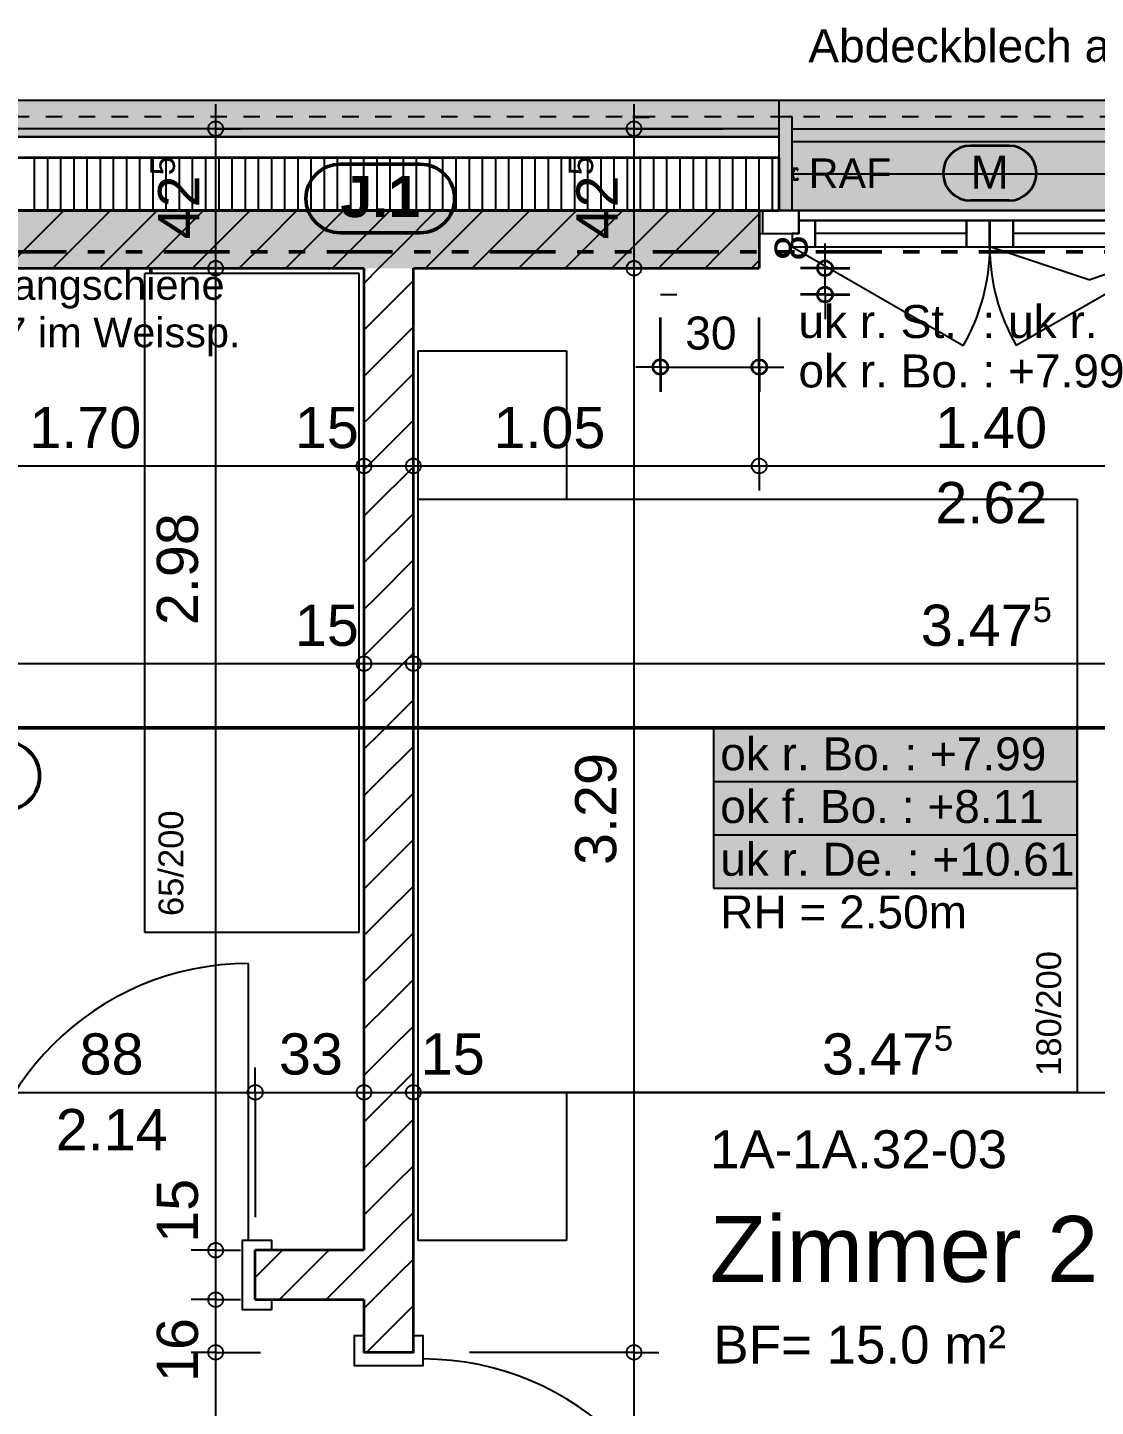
# Model space of a CAD drawing. Header units: centimetres. Extents: x 0.3 to 84.3, y 0.3 to 59.7.
# Drawn here: x 53.79 to 60.28, y 41.04 to 49.41 of the extents above; entities that cross this region are included whole.
import ezdxf

# ---------------------------------------------------------------- set-up
doc = ezdxf.new("R2010")
doc.units = ezdxf.units.CM
for name, pattern in [('AUSGEZOGEN', [0]), ('LINIE_17', [0.05, 0, -0.05]), ('LINIE_23', [0.79, 0.4, -0.13, 0, -0.13, 0, -0.13]), ('PHANTOM', [63.5, 31.75, -6.35, 6.35, -6.35, 6.35, -6.35]), ('PUNKT', [6.35, 0, -6.35]), ('RAND', [44.45, 12.7, -6.35, 12.7, -6.35, 0, -6.35]), ('STRICHPUNKT', [25.4, 12.7, -6.35, 0, -6.35]), ('VERDECKT', [9.525, 6.35, -3.175])]:
    doc.linetypes.add(name, pattern=pattern)
for name, color, linetype, lineweight in [('Allgemein', 7, 'AUSGEZOGEN', 35), ('Bauachsen grob', 7, 'RAND', 25), ('Daemmung', 7, 'AUSGEZOGEN', 35), ('Fenster', 7, 'AUSGEZOGEN', 35), ('Fuellflaeche tragende Wände MW', 7, 'AUSGEZOGEN', 25), ('Holz Fassadenverkleidung', 7, 'AUSGEZOGEN', 35), ('Holzgelaender', 7, 'AUSGEZOGEN', 50), ('Konstruktion oben', 7, 'VERDECKT', 25), ('Oeffnungsrichtung Fenster', 7, 'AUSGEZOGEN', 25), ('Raumbezeichnung', 7, 'AUSGEZOGEN', 35), ('Rolladen', 7, 'AUSGEZOGEN', 25), ('Schnittbegrenzung', 7, 'AUSGEZOGEN', 25), ('Spengler', 7, 'AUSGEZOGEN', 35), ('Text Koten', 7, 'AUSGEZOGEN', 50), ('Text Werkplan Ausfuehrung', 7, 'AUSGEZOGEN', 50), ('Tuerzarge', 7, 'AUSGEZOGEN', 25), ('Unterkonstruktion', 7, 'AUSGEZOGEN', 35), ('Vorhangbrett', 7, 'AUSGEZOGEN', 25), ('Wand Mauerwerk tragend', 7, 'AUSGEZOGEN', 35), ('Werkplan- Ausfuehrungsmasse', 7, 'AUSGEZOGEN', 25)]:
    doc.layers.add(name, color=color, linetype=linetype, lineweight=lineweight)
doc.layers.add('Elektro Text', color=7, linetype='AUSGEZOGEN', lineweight=35, true_color=0x656565)
doc.layers.add('Moebel', color=7, linetype='AUSGEZOGEN', lineweight=25, true_color=0xababab)
doc.styles.add('ARIAL', font='ARIAL.TTF')

msp = doc.modelspace()

# ---------------------------------------------------------------- hatches: boundary and pattern name
at = {"layer": 'Allgemein', "linetype": 'AUSGEZOGEN', "lineweight": 25}
h = msp.add_hatch(color=32, dxfattribs=at)
h.paths.add_polyline_path([(52.316, 48.7477), (58.356, 48.7477), (58.356, 48.7957), (52.316, 48.7957)])
h.paths.add_polyline_path([(48.086, 48.7477), (49.756, 48.7477), (49.756, 48.7957), (48.086, 48.7957)])
h.paths.add_polyline_path([(60.916, 48.7477), (63.932, 48.7477), (63.932, 48.7957), (60.916, 48.7957)])
msp.add_hatch(color=32, dxfattribs=at).paths.add_polyline_path([(58.356, 48.6197), (58.356, 48.2997), (58.436, 48.2997), (58.436, 48.6197), (58.436, 48.6997), (58.436, 48.7477), (58.436, 48.7957), (58.436, 48.8677), (58.356, 48.8677), (58.356, 48.7957), (58.356, 48.7477), (58.356, 48.6997)])
at = {"layer": 'Fuellflaeche tragende Wände MW', "linetype": 'AUSGEZOGEN', "lineweight": 25}
msp.add_hatch(color=254, dxfattribs=at).paths.add_polyline_path([(52.436, 48.2997), (52.436, 47.9497), (58.236, 47.9497), (58.236, 48.2997)])
at = {"layer": 'Holzgelaender', "linetype": 'AUSGEZOGEN', "lineweight": 25, "true_color": 0xf1f1f1}
msp.add_hatch(color=7, dxfattribs=at).paths.add_polyline_path([(58.436, 48.7157), (60.836, 48.7157), (60.836, 48.7957), (58.436, 48.7957)])
at = {"layer": 'Spengler', "linetype": 'AUSGEZOGEN', "lineweight": 25, "true_color": 0xfafafa}
for points in [[(58.356, 48.9677), (52.316, 48.9677), (52.316, 48.7957), (58.356, 48.7957)], [(58.356, 48.9677), (58.356, 48.8677), (58.436, 48.8677), (58.436, 48.2997), (60.836, 48.2997), (60.836, 48.8677), (60.916, 48.8677), (60.916, 48.9677)]]:
    msp.add_hatch(color=7, dxfattribs=at).paths.add_polyline_path(points)
at = {"layer": 'Text Koten', "linetype": 'AUSGEZOGEN', "lineweight": 25, "true_color": 0xf1f1f1}
msp.add_hatch(color=7, dxfattribs=at).paths.add_polyline_path([(57.9593, 45.1597), (57.9593, 44.1864), (60.166, 44.1864), (60.166, 45.1597)])

# ---------------------------------------------------------------- linework, layer by layer
at = {"layer": 'Allgemein', "color": 7, "linetype": 'AUSGEZOGEN', "lineweight": 25}
for p, q in [((58.356, 48.7957), (52.316, 48.7957)), ((58.436, 48.8677), (58.356, 48.8677)), ((58.356, 48.8677), (58.356, 48.7957)), ((58.436, 48.7957), (58.436, 48.8677)), ((58.436, 48.7477), (58.436, 48.7957)), ((52.316, 48.7477), (58.356, 48.7477)), ((58.356, 48.7477), (58.356, 48.6997)), ((58.436, 48.6997), (58.436, 48.7477)), ((58.356, 48.6997), (58.356, 48.6197)), ((58.436, 48.6197), (58.436, 48.6997)), ((58.356, 48.6197), (58.356, 48.2997)), ((58.436, 48.2997), (58.436, 48.6197)), ((58.356, 48.2997), (58.436, 48.2997))]:
    msp.add_line(p, q, dxfattribs=at)
at = {"layer": 'Bauachsen grob', "color": 32, "linetype": 'LINIE_23', "lineweight": 50, "true_color": 0xc36e14}
msp.add_line((22.94, 48.0497), (73.132, 48.0497), dxfattribs=at)
at = {"layer": 'Daemmung', "color": 7, "linetype": 'AUSGEZOGEN', "lineweight": 35}
for p, q in [((58.356, 48.6197), (52.316, 48.6197)), ((58.356, 48.6197), (58.356, 48.2997)), ((52.436, 48.2997), (58.236, 48.2997)), ((58.236, 48.2997), (58.356, 48.2997))]:
    msp.add_line(p, q, dxfattribs=at)
at = {"layer": 'Daemmung', "color": 7, "linetype": 'AUSGEZOGEN', "lineweight": 25}
for points in [[(53.836, 48.2997), (53.836, 48.2997), (53.836, 48.2997), (53.836, 48.6197), (53.836, 48.6197)], [(53.916, 48.2997), (53.916, 48.2997), (53.916, 48.2997), (53.916, 48.6197), (53.916, 48.6197)], [(53.916, 48.2997), (53.916, 48.2997), (53.916, 48.2997), (53.916, 48.6197), (53.916, 48.6197)], [(53.996, 48.2997), (53.996, 48.2997), (53.996, 48.2997), (53.996, 48.6197), (53.996, 48.6197)], [(54.076, 48.2997), (54.076, 48.2997), (54.076, 48.2997), (54.076, 48.6197), (54.076, 48.6197)], [(54.156, 48.2997), (54.156, 48.2997), (54.156, 48.2997), (54.156, 48.6197), (54.156, 48.6197)], [(54.236, 48.2997), (54.236, 48.2997), (54.236, 48.2997), (54.236, 48.6197), (54.236, 48.6197)], [(54.236, 48.2997), (54.236, 48.2997), (54.236, 48.2997), (54.236, 48.6197), (54.236, 48.6197)], [(54.316, 48.2997), (54.316, 48.2997), (54.316, 48.2997), (54.316, 48.6197), (54.316, 48.6197)], [(54.396, 48.2997), (54.396, 48.2997), (54.396, 48.2997), (54.396, 48.6197), (54.396, 48.6197)], [(54.476, 48.2997), (54.476, 48.2997), (54.476, 48.2997), (54.476, 48.6197), (54.476, 48.6197)], [(54.556, 48.2997), (54.556, 48.2997), (54.556, 48.2997), (54.556, 48.6197), (54.556, 48.6197)], [(54.556, 48.2997), (54.556, 48.2997), (54.556, 48.2997), (54.556, 48.6197), (54.556, 48.6197)], [(54.636, 48.2997), (54.636, 48.2997), (54.636, 48.2997), (54.636, 48.6197), (54.636, 48.6197)], [(54.716, 48.2997), (54.716, 48.2997), (54.716, 48.2997), (54.716, 48.6197), (54.716, 48.6197)], [(54.796, 48.2997), (54.796, 48.2997), (54.796, 48.2997), (54.796, 48.6197), (54.796, 48.6197)], [(54.876, 48.2997), (54.876, 48.2997), (54.876, 48.2997), (54.876, 48.6197), (54.876, 48.6197)], [(54.876, 48.2997), (54.876, 48.2997), (54.876, 48.2997), (54.876, 48.6197), (54.876, 48.6197)], [(54.956, 48.2997), (54.956, 48.2997), (54.956, 48.2997), (54.956, 48.6197), (54.956, 48.6197)], [(55.036, 48.2997), (55.036, 48.2997), (55.036, 48.2997), (55.036, 48.6197), (55.036, 48.6197)], [(55.116, 48.2997), (55.116, 48.2997), (55.116, 48.2997), (55.116, 48.6197), (55.116, 48.6197)], [(55.196, 48.2997), (55.196, 48.2997), (55.196, 48.2997), (55.196, 48.6197), (55.196, 48.6197)], [(55.196, 48.2997), (55.196, 48.2997), (55.196, 48.2997), (55.196, 48.6197), (55.196, 48.6197)], [(55.276, 48.2997), (55.276, 48.2997), (55.276, 48.2997), (55.276, 48.6197), (55.276, 48.6197)], [(55.356, 48.2997), (55.356, 48.2997), (55.356, 48.2997), (55.356, 48.6197), (55.356, 48.6197)], [(55.436, 48.2997), (55.436, 48.2997), (55.436, 48.2997), (55.436, 48.6197), (55.436, 48.6197)], [(55.516, 48.2997), (55.516, 48.2997), (55.516, 48.2997), (55.516, 48.6197), (55.516, 48.6197)], [(55.516, 48.2997), (55.516, 48.2997), (55.516, 48.2997), (55.516, 48.6197), (55.516, 48.6197)], [(55.596, 48.2997), (55.596, 48.2997), (55.596, 48.2997), (55.596, 48.6197), (55.596, 48.6197)], [(55.676, 48.2997), (55.676, 48.2997), (55.676, 48.2997), (55.676, 48.6197), (55.676, 48.6197)], [(55.756, 48.2997), (55.756, 48.2997), (55.756, 48.2997), (55.756, 48.6197), (55.756, 48.6197)], [(55.836, 48.2997), (55.836, 48.2997), (55.836, 48.2997), (55.836, 48.6197), (55.836, 48.6197)], [(55.836, 48.2997), (55.836, 48.2997), (55.836, 48.2997), (55.836, 48.6197), (55.836, 48.6197)], [(55.916, 48.2997), (55.916, 48.2997), (55.916, 48.2997), (55.916, 48.6197), (55.916, 48.6197)], [(55.996, 48.2997), (55.996, 48.2997), (55.996, 48.2997), (55.996, 48.6197), (55.996, 48.6197)], [(56.076, 48.2997), (56.076, 48.2997), (56.076, 48.2997), (56.076, 48.6197), (56.076, 48.6197)], [(56.156, 48.2997), (56.156, 48.2997), (56.156, 48.2997), (56.156, 48.6197), (56.156, 48.6197)], [(56.156, 48.2997), (56.156, 48.2997), (56.156, 48.2997), (56.156, 48.6197), (56.156, 48.6197)], [(56.236, 48.2997), (56.236, 48.2997), (56.236, 48.2997), (56.236, 48.6197), (56.236, 48.6197)], [(56.316, 48.2997), (56.316, 48.2997), (56.316, 48.2997), (56.316, 48.6197), (56.316, 48.6197)], [(56.396, 48.2997), (56.396, 48.2997), (56.396, 48.2997), (56.396, 48.6197), (56.396, 48.6197)], [(56.476, 48.2997), (56.476, 48.2997), (56.476, 48.2997), (56.476, 48.6197), (56.476, 48.6197)], [(56.476, 48.2997), (56.476, 48.2997), (56.476, 48.2997), (56.476, 48.6197), (56.476, 48.6197)], [(56.556, 48.2997), (56.556, 48.2997), (56.556, 48.2997), (56.556, 48.6197), (56.556, 48.6197)], [(56.636, 48.2997), (56.636, 48.2997), (56.636, 48.2997), (56.636, 48.6197), (56.636, 48.6197)], [(56.716, 48.2997), (56.716, 48.2997), (56.716, 48.2997), (56.716, 48.6197), (56.716, 48.6197)], [(56.796, 48.2997), (56.796, 48.2997), (56.796, 48.2997), (56.796, 48.6197), (56.796, 48.6197)], [(56.796, 48.2997), (56.796, 48.2997), (56.796, 48.2997), (56.796, 48.6197), (56.796, 48.6197)], [(56.876, 48.2997), (56.876, 48.2997), (56.876, 48.2997), (56.876, 48.6197), (56.876, 48.6197)], [(56.956, 48.2997), (56.956, 48.2997), (56.956, 48.2997), (56.956, 48.6197), (56.956, 48.6197)], [(57.036, 48.2997), (57.036, 48.2997), (57.036, 48.2997), (57.036, 48.6197), (57.036, 48.6197)], [(57.116, 48.2997), (57.116, 48.2997), (57.116, 48.2997), (57.116, 48.6197), (57.116, 48.6197)], [(57.116, 48.2997), (57.116, 48.2997), (57.116, 48.2997), (57.116, 48.6197), (57.116, 48.6197)], [(57.196, 48.2997), (57.196, 48.2997), (57.196, 48.2997), (57.196, 48.6197), (57.196, 48.6197)], [(57.276, 48.2997), (57.276, 48.2997), (57.276, 48.2997), (57.276, 48.6197), (57.276, 48.6197)], [(57.356, 48.2997), (57.356, 48.2997), (57.356, 48.2997), (57.356, 48.6197), (57.356, 48.6197)], [(57.436, 48.2997), (57.436, 48.2997), (57.436, 48.2997), (57.436, 48.6197), (57.436, 48.6197)], [(57.436, 48.2997), (57.436, 48.2997), (57.436, 48.2997), (57.436, 48.6197), (57.436, 48.6197)], [(57.516, 48.2997), (57.516, 48.2997), (57.516, 48.2997), (57.516, 48.6197), (57.516, 48.6197)], [(57.596, 48.2997), (57.596, 48.2997), (57.596, 48.2997), (57.596, 48.6197), (57.596, 48.6197)], [(57.676, 48.2997), (57.676, 48.2997), (57.676, 48.2997), (57.676, 48.6197), (57.676, 48.6197)], [(57.756, 48.2997), (57.756, 48.2997), (57.756, 48.2997), (57.756, 48.6197), (57.756, 48.6197)], [(57.756, 48.2997), (57.756, 48.2997), (57.756, 48.2997), (57.756, 48.6197), (57.756, 48.6197)], [(57.836, 48.2997), (57.836, 48.2997), (57.836, 48.2997), (57.836, 48.6197), (57.836, 48.6197)], [(57.916, 48.2997), (57.916, 48.2997), (57.916, 48.2997), (57.916, 48.6197), (57.916, 48.6197)], [(57.996, 48.2997), (57.996, 48.2997), (57.996, 48.2997), (57.996, 48.6197), (57.996, 48.6197)], [(58.076, 48.2997), (58.076, 48.2997), (58.076, 48.2997), (58.076, 48.6197), (58.076, 48.6197)], [(58.076, 48.2997), (58.076, 48.2997), (58.076, 48.2997), (58.076, 48.6197), (58.076, 48.6197)], [(58.156, 48.2997), (58.156, 48.2997), (58.156, 48.2997), (58.156, 48.6197), (58.156, 48.6197)], [(58.236, 48.2997), (58.236, 48.2997), (58.236, 48.2997), (58.236, 48.6197), (58.236, 48.6197)], [(58.316, 48.2997), (58.316, 48.2997), (58.316, 48.2997), (58.316, 48.6197), (58.316, 48.6197)]]:
    msp.add_lwpolyline(points, dxfattribs=at)
at = {"layer": 'Elektro Text', "color": 40, "linetype": 'AUSGEZOGEN', "lineweight": 35}
for p, q in [((59.7521, 48.6931), (59.5193, 48.6931)), ((59.7521, 48.3597), (59.5193, 48.3597))]:
    msp.add_line(p, q, dxfattribs=at)
for centre, start, end in [((59.5193, 48.5264), 90, 270), ((59.7521, 48.5264), 270, 90)]:
    msp.add_arc(centre, 0.1667, start, end, dxfattribs=at)
at = {"layer": 'Fenster', "color": 7, "linetype": 'AUSGEZOGEN', "lineweight": 25}
for p, q in [((59.495, 48.1597), (58.576, 48.1597)), ((60.696, 48.1597), (59.777, 48.1597))]:
    msp.add_line(p, q, dxfattribs=at)
for points in [[(60.916, 48.2997), (60.916, 48.9677), (58.356, 48.9677), (58.356, 48.2997), (60.916, 48.2997)], [(58.476, 48.2997), (58.256, 48.2997), (58.256, 48.1597), (58.476, 48.1597), (58.476, 48.2997)], [(58.476, 48.2397), (59.635, 48.2397), (59.635, 48.1597), (59.637, 48.1597), (59.637, 48.2397), (60.796, 48.2397), (60.796, 48.2997), (58.476, 48.2997), (58.476, 48.2397)], [(58.576, 48.2397), (58.476, 48.2397), (58.476, 48.1597), (58.436, 48.1597), (58.436, 48.0797), (58.576, 48.0797), (58.576, 48.2397)], [(59.495, 48.2397), (58.576, 48.2397), (58.576, 48.0797), (59.495, 48.0797), (59.495, 48.2397)], [(59.635, 48.1597), (59.635, 48.2397), (59.495, 48.2397), (59.495, 48.0797), (59.635, 48.0797), (59.635, 48.1597)], [(59.777, 48.2397), (59.637, 48.2397), (59.637, 48.1597), (59.637, 48.0797), (59.777, 48.0797), (59.777, 48.2397)], [(60.696, 48.2397), (59.777, 48.2397), (59.777, 48.0797), (60.696, 48.0797), (60.696, 48.2397)]]:
    msp.add_lwpolyline(points, dxfattribs=at)
at = {"layer": 'Holz Fassadenverkleidung', "color": 7, "linetype": 'LINIE_17', "lineweight": 25}
msp.add_line((64.004, 48.8677), (31.668, 48.8677), dxfattribs=at)
at = {"layer": 'Holzgelaender', "color": 7, "linetype": 'AUSGEZOGEN', "lineweight": 25}
for p, q in [((58.436, 48.7957), (60.836, 48.7957)), ((58.436, 48.7157), (58.436, 48.7957)), ((60.836, 48.7157), (58.436, 48.7157))]:
    msp.add_line(p, q, dxfattribs=at)
at = {"layer": 'Konstruktion oben', "color": 7, "linetype": 'PUNKT', "lineweight": 35}
msp.add_line((31.668, 48.8677), (64.004, 48.8677), dxfattribs=at)
at = {"layer": 'Moebel', "color": 253, "linetype": 'AUSGEZOGEN', "lineweight": 25, "true_color": 0xababab}
for p, q in [((55.806, 47.9179), (54.506, 47.9179)), ((54.506, 43.9179), (54.506, 47.9179)), ((55.806, 43.9179), (55.806, 47.9179)), ((56.166, 46.5479), (56.166, 47.4479)), ((56.166, 47.4479), (57.066, 47.4479)), ((57.066, 47.4479), (57.066, 46.5479)), ((56.166, 42.9479), (56.166, 46.5479)), ((56.166, 46.5479), (60.166, 46.5479)), ((60.166, 46.5479), (60.166, 42.9479)), ((55.806, 43.9179), (54.506, 43.9179)), ((56.166, 42.0479), (56.166, 42.9479)), ((60.166, 42.9479), (56.166, 42.9479)), ((57.066, 42.9479), (57.066, 42.0479)), ((57.066, 42.0479), (56.166, 42.0479))]:
    msp.add_line(p, q, dxfattribs=at)
at = {"layer": 'Oeffnungsrichtung Fenster', "color": 7, "linetype": 'AUSGEZOGEN', "lineweight": 25}
for p, q in [((58.436, 48.0797), (59.4752, 47.4797)), ((60.2365, 47.8797), (59.637, 48.0797)), ((60.836, 48.0797), (59.7968, 47.4797)), ((60.2365, 47.8797), (60.836, 48.0797))]:
    msp.add_line(p, q, dxfattribs=at)
for centre, start, end in [((58.436, 48.0797), 330, 0), ((60.836, 48.0797), 180, 210)]:
    msp.add_arc(centre, 1.2, start, end, dxfattribs=at)
at = {"layer": 'Rolladen', "color": 7, "linetype": 'AUSGEZOGEN', "lineweight": 25}
for p, q in [((58.443, 48.5377), (58.436, 48.5307)), ((58.437, 48.5517), (58.437, 48.5557)), ((58.471, 48.5557), (58.437, 48.5557)), ((58.443, 48.5517), (58.437, 48.5517)), ((58.443, 48.5517), (58.443, 48.5377)), ((58.447, 48.5517), (58.447, 48.5361)), ((58.467, 48.5517), (58.447, 48.5517)), ((58.467, 48.5517), (58.467, 48.5437)), ((58.467, 48.5437), (58.471, 48.5437)), ((58.471, 48.5437), (58.471, 48.5557)), ((58.436, 48.5087), (58.436, 48.5307)), ((58.436, 48.5147), (58.436, 48.5247)), ((58.436, 48.5137), (58.436, 48.5147)), ((58.443, 48.5017), (58.436, 48.5087)), ((58.443, 48.4877), (58.437, 48.4877)), ((58.437, 48.4837), (58.437, 48.4877)), ((58.471, 48.4837), (58.437, 48.4837)), ((58.447, 48.5361), (58.44, 48.5291)), ((58.44, 48.5291), (58.44, 48.5104)), ((58.447, 48.5034), (58.44, 48.5104)), ((58.443, 48.4877), (58.443, 48.5017)), ((58.447, 48.4877), (58.447, 48.5034)), ((58.467, 48.4877), (58.447, 48.4877)), ((58.467, 48.4957), (58.471, 48.4957)), ((58.467, 48.4877), (58.467, 48.4957)), ((58.471, 48.4957), (58.471, 48.4837))]:
    msp.add_line(p, q, dxfattribs=at)
at = {"layer": 'Rolladen', "color": 7, "linetype": 'PHANTOM', "lineweight": 25}
msp.add_line((60.836, 48.5197), (58.436, 48.5197), dxfattribs=at)
at = {"layer": 'Schnittbegrenzung', "color": 14, "linetype": 'STRICHPUNKT', "lineweight": 50, "true_color": 0xb20000}
msp.add_line((22.58, 45.1597), (73.436, 45.1597), dxfattribs=at)
at = {"layer": 'Spengler', "color": 7, "linetype": 'AUSGEZOGEN', "lineweight": 25}
msp.add_line((58.356, 48.9677), (52.316, 48.9677), dxfattribs=at)
at = {"layer": 'Text Koten', "color": 7, "linetype": 'AUSGEZOGEN', "lineweight": 25}
for p, q in [((57.9593, 45.1597), (57.9593, 44.1864)), ((60.166, 45.1597), (57.9593, 45.1597)), ((60.166, 44.1864), (60.166, 45.1597)), ((57.9593, 44.8353), (60.166, 44.8353)), ((57.9593, 44.5108), (60.166, 44.5108)), ((57.9593, 44.1864), (60.166, 44.1864))]:
    msp.add_line(p, q, dxfattribs=at)
at = {"layer": 'Text Werkplan Ausfuehrung', "color": 92, "linetype": 'AUSGEZOGEN', "lineweight": 50, "true_color": 0x00b300}
for p, q in [((56.1778, 48.5811), (55.6922, 48.5811)), ((56.1778, 48.1644), (55.6922, 48.1644))]:
    msp.add_line(p, q, dxfattribs=at)
for centre, start, end in [((55.6922, 48.3727), 90, 270), ((56.1778, 48.3727), 270, 90)]:
    msp.add_arc(centre, 0.2083, start, end, dxfattribs=at)
at = {"layer": 'Text Werkplan Ausfuehrung', "color": 240, "linetype": 'AUSGEZOGEN', "lineweight": 50}
msp.add_arc((53.6584, 44.8681), 0.2083, 270, 90, dxfattribs=at)
at = {"layer": 'Tuerzarge', "color": 7, "linetype": 'AUSGEZOGEN', "lineweight": 25}
msp.add_line((55.136, 42.0497), (55.136, 43.7297), dxfattribs=at)
for points in [[(55.176, 41.8397), (55.176, 41.9897), (55.276, 41.9897), (55.276, 42.0497), (55.096, 42.0497), (55.096, 41.6297), (55.276, 41.6297), (55.276, 41.6897), (55.176, 41.6897), (55.176, 41.8397)], [(55.986, 41.2897), (56.196, 41.2897), (56.196, 41.4697), (56.136, 41.4697), (56.136, 41.3697), (55.836, 41.3697), (55.836, 41.4697), (55.776, 41.4697), (55.776, 41.2897), (55.986, 41.2897)]]:
    msp.add_lwpolyline(points, dxfattribs=at)
for centre, start, end in [((55.136, 42.0497), 90, 180), ((56.196, 39.6497), 0, 90)]:
    msp.add_arc(centre, 1.68, start, end, dxfattribs=at)
at = {"layer": 'Unterkonstruktion', "color": 7, "linetype": 'AUSGEZOGEN', "lineweight": 25}
for p, q in [((58.356, 48.7477), (52.316, 48.7477)), ((58.356, 48.7477), (58.356, 48.6997)), ((58.356, 48.6997), (58.356, 48.6197)), ((52.316, 48.6197), (58.356, 48.6197))]:
    msp.add_line(p, q, dxfattribs=at)
at = {"layer": 'Vorhangbrett', "color": 191, "linetype": 'AUSGEZOGEN', "lineweight": 25, "true_color": 0xbe96ea}
for p, q in [((58.636, 47.9497), (58.636, 48.0997)), ((58.636, 47.7897), (58.636, 47.9497)), ((58.636, 47.7897), (58.636, 47.6397)), ((57.636, 47.3497), (57.486, 47.3497)), ((57.636, 47.3497), (58.236, 47.3497)), ((58.236, 47.3497), (58.386, 47.3497))]:
    msp.add_line(p, q, dxfattribs=at)
at = {"layer": 'Vorhangbrett', "color": 191, "linetype": 'AUSGEZOGEN', "lineweight": 35, "true_color": 0xbe96ea}
for p, q in [((58.636, 47.9497), (58.486, 47.9497)), ((58.636, 47.9497), (58.786, 47.9497)), ((58.636, 47.7897), (58.486, 47.7897)), ((58.636, 47.7897), (58.786, 47.7897)), ((57.636, 47.3497), (57.636, 47.6497)), ((58.236, 47.3497), (58.236, 47.6497)), ((57.636, 47.3497), (57.636, 47.4997)), ((58.236, 47.3497), (58.236, 47.4997)), ((57.636, 47.3497), (57.636, 47.1997)), ((58.236, 47.3497), (58.236, 47.1997))]:
    msp.add_line(p, q, dxfattribs=at)
at = {"layer": 'Vorhangbrett', "color": 191, "linetype": 'PUNKT', "lineweight": 25, "true_color": 0xbe96ea}
msp.add_line((57.636, 47.7897), (61.636, 47.7897), dxfattribs=at)
at = {"layer": 'Vorhangbrett', "color": 191, "linetype": 'AUSGEZOGEN', "lineweight": 35, "true_color": 0xbe96ea}
for centre in [(58.636, 47.9497), (58.636, 47.7897), (57.636, 47.3497), (58.236, 47.3497)]:
    msp.add_circle(centre, 0.045, dxfattribs=at)
at = {"layer": 'Wand Mauerwerk tragend', "color": 7, "linetype": 'AUSGEZOGEN', "lineweight": 35}
for p, q in [((58.236, 48.2997), (52.436, 48.2997)), ((58.236, 48.2997), (58.236, 48.1597)), ((58.236, 48.1597), (58.236, 47.9497)), ((52.436, 47.9497), (55.836, 47.9497)), ((55.836, 47.9497), (55.836, 41.9897)), ((56.136, 47.9497), (58.236, 47.9497)), ((56.136, 41.3697), (56.136, 47.9497)), ((55.176, 41.6897), (55.176, 41.9897)), ((55.836, 41.9897), (55.176, 41.9897)), ((55.176, 41.6897), (55.836, 41.6897)), ((55.836, 41.6897), (55.836, 41.3697)), ((56.136, 41.3697), (55.836, 41.3697))]:
    msp.add_line(p, q, dxfattribs=at)
at = {"layer": 'Wand Mauerwerk tragend', "color": 180, "linetype": 'PUNKT', "lineweight": 25}
for p, q in [((58.356, 48.2997), (58.236, 48.2997)), ((58.236, 48.2997), (58.236, 48.1597)), ((58.436, 48.2997), (58.356, 48.2997)), ((60.836, 48.2997), (58.436, 48.2997)), ((58.236, 48.1597), (61.036, 48.1597))]:
    msp.add_line(p, q, dxfattribs=at)
at = {"layer": 'Wand Mauerwerk tragend', "color": 7, "linetype": 'AUSGEZOGEN', "lineweight": 25}
for p, q in [((55.6067, 41.6897), (55.836, 41.919)), ((56.1353, 41.3697), (56.136, 41.3705))]:
    msp.add_line(p, q, dxfattribs=at)
for points in [[(53.6643, 47.9497), (53.6643, 47.9497), (53.8583, 48.1437), (53.8583, 48.1437), (54.0143, 48.2997)], [(53.9471, 47.9497), (53.9471, 47.9497), (54.1337, 48.1363), (54.1337, 48.1363), (54.2971, 48.2997)], [(54.23, 47.9497), (54.23, 47.9497), (54.4091, 48.1288), (54.4091, 48.1288), (54.58, 48.2997)], [(54.5128, 47.9497), (54.5128, 47.9497), (54.6845, 48.1214), (54.6845, 48.1214), (54.8628, 48.2997)], [(54.7957, 47.9497), (54.7957, 47.9497), (54.9599, 48.114), (54.9599, 48.114), (55.1457, 48.2997)], [(55.0785, 47.9497), (55.0785, 47.9497), (55.2353, 48.1065), (55.2353, 48.1065), (55.4285, 48.2997)], [(55.3614, 47.9497), (55.3614, 47.9497), (55.5107, 48.0991), (55.5107, 48.0991), (55.7114, 48.2997)], [(55.6442, 47.9497), (55.6442, 47.9497), (55.7861, 48.0916), (55.7861, 48.0916), (55.9942, 48.2997)], [(55.927, 47.9497), (55.927, 47.9497), (56.0615, 48.0842), (56.0615, 48.0842), (56.277, 48.2997)], [(56.2099, 47.9497), (56.2099, 47.9497), (56.3369, 48.0767), (56.3369, 48.0767), (56.5599, 48.2997)], [(56.4927, 47.9497), (56.4927, 47.9497), (56.6123, 48.0693), (56.6123, 48.0693), (56.8427, 48.2997)], [(56.7756, 47.9497), (56.7756, 47.9497), (56.8877, 48.0619), (56.8877, 48.0619), (57.1256, 48.2997)], [(57.0584, 47.9497), (57.0584, 47.9497), (57.1631, 48.0544), (57.1631, 48.0544), (57.4084, 48.2997)], [(57.3413, 47.9497), (57.3413, 47.9497), (57.4385, 48.047), (57.4385, 48.047), (57.6913, 48.2997)], [(57.6241, 47.9497), (57.6241, 47.9497), (57.7139, 48.0395), (57.7139, 48.0395), (57.9741, 48.2997)], [(57.9069, 47.9497), (57.9069, 47.9497), (57.9893, 48.0321), (57.9893, 48.0321), (58.236, 48.2788)], [(58.1898, 47.9497), (58.1898, 47.9497), (58.236, 47.9959)], [(55.836, 47.8587), (55.839, 47.8617), (55.839, 47.8617), (55.927, 47.9497)], [(55.836, 47.5758), (55.8485, 47.5884), (55.8485, 47.5884), (56.136, 47.8758)], [(55.836, 47.293), (55.858, 47.315), (55.858, 47.315), (56.136, 47.593)], [(55.836, 47.0102), (55.8675, 47.0416), (55.8675, 47.0416), (56.136, 47.3102)], [(55.836, 46.7273), (55.8769, 46.7682), (55.8769, 46.7682), (56.136, 47.0273)], [(55.836, 46.4445), (55.8864, 46.4949), (55.8864, 46.4949), (56.136, 46.7445)], [(55.836, 46.1616), (55.8959, 46.2215), (55.8959, 46.2215), (56.136, 46.4616)], [(55.836, 45.8788), (55.9053, 45.9481), (55.9053, 45.9481), (56.136, 46.1788)], [(55.836, 45.5959), (55.9148, 45.6748), (55.9148, 45.6748), (56.136, 45.8959)], [(55.836, 45.3131), (55.9243, 45.4014), (55.9243, 45.4014), (56.136, 45.6131)], [(55.836, 45.0303), (55.9337, 45.128), (55.9337, 45.128), (56.136, 45.3303)], [(55.836, 44.7474), (55.9432, 44.8546), (55.9432, 44.8546), (56.136, 45.0474)], [(55.836, 44.4646), (55.9527, 44.5813), (55.9527, 44.5813), (56.136, 44.7646)], [(55.836, 44.1817), (55.9622, 44.3079), (55.9622, 44.3079), (56.136, 44.4817)], [(55.836, 43.8989), (55.9716, 44.0345), (55.9716, 44.0345), (56.136, 44.1989)], [(55.836, 43.616), (55.9811, 43.7612), (55.9811, 43.7612), (56.136, 43.916)], [(55.836, 43.3332), (55.9906, 43.4878), (55.9906, 43.4878), (56.136, 43.6332)], [(55.836, 43.0504), (56, 43.2144), (56, 43.2144), (56.136, 43.3504)], [(55.836, 42.7675), (56.0095, 42.941), (56.0095, 42.941), (56.136, 43.0675)], [(55.836, 42.4847), (56.019, 42.6677), (56.019, 42.6677), (56.136, 42.7847)], [(55.836, 42.2018), (56.0285, 42.3943), (56.0285, 42.3943), (56.136, 42.5018)], [(55.836, 41.919), (56.0379, 42.1209), (56.0379, 42.1209), (56.136, 42.219)], [(55.176, 41.8247), (55.2876, 41.9363), (55.2876, 41.9363), (55.3411, 41.9897)], [(55.3239, 41.6897), (55.601, 41.9668), (55.601, 41.9668), (55.6239, 41.9897)], [(55.836, 41.6362), (56.0474, 41.8475), (56.0474, 41.8475), (56.136, 41.9362)], [(55.8524, 41.3697), (56.0569, 41.5742), (56.0569, 41.5742), (56.136, 41.6533)]]:
    msp.add_lwpolyline(points, dxfattribs=at)
at = {"layer": 'Werkplan- Ausfuehrungsmasse', "color": 7, "linetype": 'AUSGEZOGEN', "lineweight": 25}
for p, q in [((54.936, 48.7957), (54.936, 48.9457)), ((57.476, 48.7957), (57.476, 48.9457)), ((54.936, 48.7957), (54.786, 48.7957)), ((54.936, 48.7957), (55.086, 48.7957)), ((54.936, 48.7957), (54.936, 48.7957)), ((54.936, 47.9497), (54.936, 48.7957)), ((57.476, 48.7957), (57.326, 48.7957)), ((57.476, 48.7957), (57.626, 48.7957)), ((57.476, 48.7957), (58.016, 48.7957)), ((57.476, 47.9497), (57.476, 48.7957)), ((54.936, 47.9497), (54.786, 47.9497)), ((54.936, 47.9497), (55.086, 47.9497)), ((54.936, 47.9497), (54.936, 47.9497)), ((54.936, 41.9897), (54.936, 47.9497)), ((57.476, 47.9497), (57.326, 47.9497)), ((57.476, 47.9497), (57.626, 47.9497)), ((57.476, 47.9497), (57.896, 47.9497)), ((57.476, 41.3697), (57.476, 47.9497)), ((55.836, 46.7497), (55.836, 46.8997)), ((56.136, 46.7497), (56.136, 46.8997)), ((58.236, 46.7497), (58.236, 46.8997)), ((52.436, 46.7497), (55.836, 46.7497)), ((55.836, 46.7497), (55.836, 46.5997)), ((55.836, 46.7497), (55.836, 46.7497)), ((55.836, 46.7497), (56.136, 46.7497)), ((56.136, 46.7497), (56.136, 46.5997)), ((56.136, 46.7497), (56.136, 46.7497)), ((56.136, 46.7497), (58.236, 46.7497)), ((58.236, 46.7497), (58.236, 46.5997)), ((58.236, 46.7497), (61.036, 46.7497)), ((55.836, 45.5497), (55.836, 45.6997)), ((56.136, 45.5497), (56.136, 45.6997)), ((48.086, 45.5497), (55.836, 45.5497)), ((55.836, 45.5497), (55.836, 45.3997)), ((55.836, 45.5497), (55.836, 45.5497)), ((55.836, 45.5497), (56.136, 45.5497)), ((56.136, 45.5497), (56.136, 45.3997)), ((56.136, 45.5497), (56.136, 45.5497)), ((56.136, 45.5497), (63.086, 45.5497)), ((55.176, 42.9479), (55.176, 43.0979)), ((55.836, 42.9479), (55.836, 43.0979)), ((56.136, 42.9479), (56.136, 43.0979)), ((53.416, 42.9479), (55.176, 42.9479)), ((55.176, 42.9479), (55.176, 42.7979)), ((55.176, 42.9479), (55.176, 42.1897)), ((55.176, 42.9479), (55.836, 42.9479)), ((55.836, 42.9479), (55.836, 42.7979)), ((55.836, 42.9479), (55.836, 42.9479)), ((55.836, 42.9479), (56.136, 42.9479)), ((56.136, 42.9479), (56.136, 42.7979)), ((56.136, 42.9479), (56.136, 42.9479)), ((56.136, 42.9479), (63.086, 42.9479)), ((54.936, 41.9897), (54.786, 41.9897)), ((54.936, 41.9897), (55.086, 41.9897)), ((54.936, 41.9897), (54.936, 41.9897)), ((54.936, 41.6897), (54.936, 41.9897)), ((54.936, 41.6897), (54.786, 41.6897)), ((54.936, 41.6897), (55.086, 41.6897)), ((54.936, 41.6897), (54.936, 41.6897)), ((54.936, 41.3697), (54.936, 41.6897)), ((54.936, 41.3697), (54.786, 41.3697)), ((54.936, 41.3697), (55.086, 41.3697)), ((54.936, 41.3697), (55.2076, 41.3697)), ((54.936, 39.6097), (54.936, 41.3697)), ((57.476, 41.3697), (57.326, 41.3697)), ((57.476, 41.3697), (57.626, 41.3697)), ((57.476, 39.6097), (57.476, 41.3697))]:
    msp.add_line(p, q, dxfattribs=at)
for points in [[(58.236, 46.7497), (58.236, 46.8122), (58.236, 46.8122), (58.236, 46.8122), (58.236, 46.8122), (58.236, 46.8122), (58.236, 46.8122), (58.236, 46.8252), (58.236, 46.8252), (58.236, 46.8255), (58.236, 46.8255), (58.236, 47.5776)], [(57.476, 41.3697), (57.4135, 41.3697), (57.4135, 41.3697), (57.4035, 41.3697), (57.4035, 41.3697), (56.476, 41.3697)]]:
    msp.add_lwpolyline(points, dxfattribs=at)
for centre in [(54.936, 48.7957), (57.476, 48.7957), (54.936, 47.9497), (57.476, 47.9497), (55.836, 46.7497), (56.136, 46.7497), (58.236, 46.7497), (55.836, 45.5497), (56.136, 45.5497), (55.176, 42.9479), (55.836, 42.9479), (56.136, 42.9479), (54.936, 41.9897), (54.936, 41.6897), (54.936, 41.3697), (57.476, 41.3697)]:
    msp.add_circle(centre, 0.045, dxfattribs=at)

# ---------------------------------------------------------------- texts
at = {"layer": 'Elektro Text', "color": 40, "linetype": 'AUSGEZOGEN', "lineweight": 35, "insert": (59.5193, 48.4331), "char_height": 0.2, "width": 0.1, "attachment_point": 7, "style": 'ARIAL'}
msp.add_mtext('M', dxfattribs=at)
at = {"layer": 'Moebel', "color": 253, "linetype": 'AUSGEZOGEN', "lineweight": 25, "true_color": 0xababab, "char_height": 0.15, "width": 0.075, "attachment_point": 7, "rotation": 90, "style": 'ARIAL'}
for s, insert in [('65/200', (54.741, 44.0179)), ('180/200', (60.071, 43.0479))]:
    msp.add_mtext(s, dxfattribs=dict(at, insert=insert))
at = {"layer": 'Raumbezeichnung', "color": 7, "linetype": 'AUSGEZOGEN', "lineweight": 50, "char_height": 0.23, "width": 0.115, "attachment_point": 7, "style": 'ARIAL'}
for s, insert in [('1A-1A.32-03', (57.9375, 42.4844)), ('BF=\\~15.0\\~m²', (57.9575, 41.2985))]:
    msp.add_mtext(s, dxfattribs=dict(at, insert=insert))
at = {"layer": 'Raumbezeichnung', "color": 7, "linetype": 'AUSGEZOGEN', "lineweight": 35, "insert": (57.936, 41.7917), "char_height": 0.4, "width": 0.2, "attachment_point": 7, "style": 'ARIAL'}
msp.add_mtext('Zimmer\\~2', dxfattribs=at)
at = {"layer": 'Text Koten', "color": 7, "linetype": 'AUSGEZOGEN', "lineweight": 35, "char_height": 0.2, "width": 0.1, "attachment_point": 7, "style": 'ARIAL'}
for s, insert in [('uk\\~r.\\~St.\\~\\~:\\~uk\\~r.\\~De.', (58.4743, 47.5231)), ('ok\\~r.\\~Bo.\\~:\\~+7.99', (58.4743, 47.2231)), ('ok\\~r.\\~Bo.\\~:\\~+7.99', (57.9993, 44.8997)), ('ok\\~f.\\~Bo.\\~:\\~+8.11', (57.9993, 44.5797)), ('uk\\~r.\\~De.\\~:\\~+10.61', (57.9993, 44.2597)), ('RH\\~=\\~2.50m', (57.9993, 43.9397))]:
    msp.add_mtext(s, dxfattribs=dict(at, insert=insert))
at = {"layer": 'Text Werkplan Ausfuehrung', "color": 7, "linetype": 'AUSGEZOGEN', "lineweight": 35, "attachment_point": 7, "style": 'ARIAL'}
for s, insert, char_height, width in [('Abdeckblech\\~aus\\~Uginox', (58.5343, 49.1391), 0.2, 0.1), ('RAF', (58.536, 48.4357), 0.18, 0.09)]:
    msp.add_mtext(s, dxfattribs=dict(at, insert=insert, char_height=char_height, width=width))
at = {"layer": 'Text Werkplan Ausfuehrung', "color": 92, "linetype": 'AUSGEZOGEN', "lineweight": 50, "true_color": 0x00b300, "insert": (55.6922, 48.2561), "char_height": 0.25, "width": 0.125, "attachment_point": 7, "style": 'ARIAL'}
msp.add_mtext('\\fArial|i0|b1|c0|p0;J.1', dxfattribs=at)
at = {"layer": 'Vorhangbrett', "color": 191, "linetype": 'AUSGEZOGEN', "lineweight": 35, "true_color": 0xbe96ea, "insert": (58.5326, 47.9947), "char_height": 0.2, "width": 0.1, "attachment_point": 7, "rotation": 90, "style": 'ARIAL'}
msp.add_mtext('8', dxfattribs=at)
at = {"layer": 'Vorhangbrett', "color": 191, "linetype": 'AUSGEZOGEN', "lineweight": 35, "true_color": 0xbe96ea, "attachment_point": 7, "style": 'ARIAL'}
for s, insert, char_height, width in [('Vorhangschiene', (53.1723, 47.7037), 0.18, 0.09), ('VS57\\~im\\~Weissp.', (53.1723, 47.4157), 0.18, 0.09), ('30', (57.7873, 47.4533), 0.2, 0.1)]:
    msp.add_mtext(s, dxfattribs=dict(at, insert=insert, char_height=char_height, width=width))
at = {"layer": 'Werkplan- Ausfuehrungsmasse', "color": 7, "linetype": 'AUSGEZOGEN', "lineweight": 50, "attachment_point": 7, "rotation": 90, "style": 'ARIAL'}
for s, insert, char_height, width in [('5', (54.6902, 48.5129), 0.15, 0.075), ('5', (57.2302, 48.5129), 0.15, 0.075), ('42', (54.836, 48.1244), 0.25, 0.125), ('42', (57.376, 48.1244), 0.25, 0.125), ('2.98', (54.8317, 45.7836), 0.25, 0.125), ('3.29', (57.3716, 44.3275), 0.25, 0.125), ('15', (54.8317, 42.0347), 0.25, 0.125), ('16', (54.8317, 41.1896), 0.25, 0.125)]:
    msp.add_mtext(s, dxfattribs=dict(at, insert=insert, char_height=char_height, width=width))
at = {"layer": 'Werkplan- Ausfuehrungsmasse', "color": 7, "linetype": 'AUSGEZOGEN', "lineweight": 50, "attachment_point": 7, "style": 'ARIAL'}
for s, insert, char_height, width in [('1.70', (53.8045, 46.854), 0.25, 0.125), ('15', (55.4165, 46.854), 0.25, 0.125), ('1.05', (56.6224, 46.854), 0.25, 0.125), ('1.40', (59.3045, 46.854), 0.25, 0.125), ('2.62', (59.3053, 46.3987), 0.25, 0.125), ('5', (59.8968, 45.8), 0.15, 0.075), ('15', (55.4165, 45.654), 0.25, 0.125), ('3.47', (59.2171, 45.6542), 0.25, 0.125), ('5', (59.2968, 43.1982), 0.15, 0.075), ('88', (54.1094, 43.0522), 0.25, 0.125), ('33', (55.3197, 43.0524), 0.25, 0.125), ('15', (56.181, 43.0522), 0.25, 0.125), ('3.47', (58.6171, 43.0524), 0.25, 0.125), ('2.14', (53.9646, 42.5969), 0.25, 0.125)]:
    msp.add_mtext(s, dxfattribs=dict(at, insert=insert, char_height=char_height, width=width))

doc.saveas('drawing.dxf')
